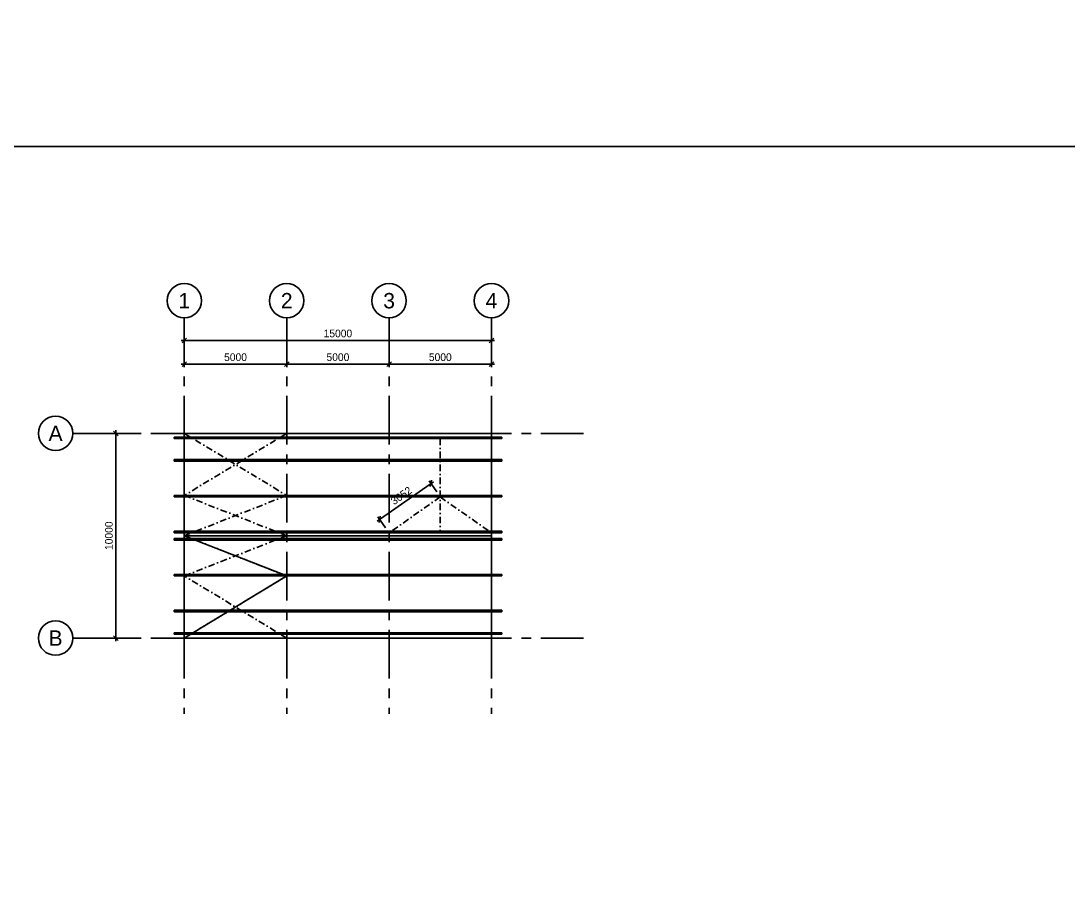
# Model space of a CAD drawing. Header units: millimetres. Extents: x 14826 to 891005, y -311366 to 56117.
# Drawn here: x 128045 to 179178, y -172164 to -130151 of the extents above; entities that cross this region are included whole.
import ezdxf
from ezdxf.enums import TextEntityAlignment as Align

# ---------------------------------------------------------------- set-up
doc = ezdxf.new("R2010")
doc.units = ezdxf.units.MM
doc.linetypes.add('CENTER', pattern=[50.8, 31.75, -6.35, 6.35, -6.35])
doc.linetypes.add('DASHDOT', pattern=[25.4, 12.7, -6.35, 0, -6.35])
for name, color, linetype in [('AUR-CENTRELINES', 6, 'DASHDOT'), ('AUR-DIMS', 7, 'Continuous'), ('AUR-GRID CIRC', 3, 'Continuous'), ('AUR-GRID TEXT', 2, 'Continuous'), ('AUR-GRIDS', 7, 'CENTER')]:
    doc.layers.add(name, color=color, linetype=linetype)
doc.styles.add('ArialN', font='ARIALN.TTF')
doc.dimstyles.new('1-150', dxfattribs={"dimscale": 150, "dimtxt": 2.5, "dimasz": 1.5, "dimexe": 1, "dimexo": 2, "dimgap": 1, "dimtad": 1, "dimdec": 0, "dimzin": 0, "dimdsep": 46, "dimtxsty": 'Standard', "dimblk": 'OBLIQUE', "dimcen": 0, "dimdle": 1, "dimclrd": 7, "dimclre": 7, "dimclrt": 3, "dimadec": 0, "dimazin": 0, "dimtfac": 1, "dimtdec": 0, "dimtix": 1, "dimtmove": 2, "dimatfit": 0, "dimfxl": 6.5, "dimfxlon": 1, "dimtolj": 1, "dimtzin": 0, "dimarcsym": 0})

# ---------------------------------------------------------------- blocks, each defined once
blk = doc.blocks.new('_Oblique')
at = {"color": 0, "linetype": 'ByBlock', "lineweight": -2}
blk.add_line((-0.5, -0.5), (0.5, 0.5), dxfattribs=at)
blk = doc.blocks.new('*D137')
at = {"layer": 'AUR-DIMS', "color": 7, "lineweight": -2, "ltscale": 75, "transparency": 16777216}
for p, q in [((141023, -146636), (141023, -147065)), ((135873, -146915), (141173, -146915)), ((136023, -146894), (136023, -147065))]:
    blk.add_line(p, q, dxfattribs=at)
at = {"layer": 'Defpoints', "color": 0, "ltscale": 75, "transparency": 16777216}
for p in [(136023, -146336, -4742), (141023, -146336), (141023, -146915)]:
    blk.add_point(p, dxfattribs=at)
at = {"layer": 'AUR-DIMS', "color": 7, "lineweight": -2, "ltscale": 75, "transparency": 16777216, "xscale": 225, "yscale": 225, "zscale": 225, "rotation": 180}
blk.add_blockref('_Oblique', (136023, -146915), dxfattribs=at)
at = {"layer": 'AUR-DIMS', "color": 7, "lineweight": -2, "ltscale": 75, "transparency": 16777216, "xscale": 225, "yscale": 225, "zscale": 225}
blk.add_blockref('_Oblique', (141023, -146915), dxfattribs=at)
at = {"layer": 'AUR-DIMS', "color": 3, "ltscale": 75, "transparency": 16777216, "insert": (138523, -146577), "char_height": 375, "attachment_point": 5}
blk.add_mtext('\\A1;5000', dxfattribs=at)
blk = doc.blocks.new('*D139')
at = {"layer": 'AUR-DIMS', "color": 7, "lineweight": -2, "ltscale": 75, "transparency": 16777216}
for p, q in [((146023, -146636), (146023, -147065)), ((140873, -146915), (146173, -146915)), ((141023, -146894), (141023, -147065))]:
    blk.add_line(p, q, dxfattribs=at)
at = {"layer": 'Defpoints', "color": 0, "ltscale": 75, "transparency": 16777216}
for p in [(141023, -146336, -4742), (146023, -146336), (146023, -146915)]:
    blk.add_point(p, dxfattribs=at)
at = {"layer": 'AUR-DIMS', "color": 7, "lineweight": -2, "ltscale": 75, "transparency": 16777216, "xscale": 225, "yscale": 225, "zscale": 225, "rotation": 180}
blk.add_blockref('_Oblique', (141023, -146915), dxfattribs=at)
at = {"layer": 'AUR-DIMS', "color": 7, "lineweight": -2, "ltscale": 75, "transparency": 16777216, "xscale": 225, "yscale": 225, "zscale": 225}
blk.add_blockref('_Oblique', (146023, -146915), dxfattribs=at)
at = {"layer": 'AUR-DIMS', "color": 3, "ltscale": 75, "transparency": 16777216, "insert": (143523, -146577), "char_height": 375, "attachment_point": 5}
blk.add_mtext('\\A1;5000', dxfattribs=at)
blk = doc.blocks.new('*D140')
at = {"layer": 'AUR-DIMS', "color": 7, "lineweight": -2, "ltscale": 75, "transparency": 16777216}
for p, q in [((151023, -146636), (151023, -147065)), ((145873, -146915), (151173, -146915)), ((146023, -146894), (146023, -147065))]:
    blk.add_line(p, q, dxfattribs=at)
at = {"layer": 'Defpoints', "color": 0, "ltscale": 75, "transparency": 16777216}
for p in [(146023, -146336, -4742), (151023, -146336), (151023, -146915)]:
    blk.add_point(p, dxfattribs=at)
at = {"layer": 'AUR-DIMS', "color": 7, "lineweight": -2, "ltscale": 75, "transparency": 16777216, "xscale": 225, "yscale": 225, "zscale": 225, "rotation": 180}
blk.add_blockref('_Oblique', (146023, -146915), dxfattribs=at)
at = {"layer": 'AUR-DIMS', "color": 7, "lineweight": -2, "ltscale": 75, "transparency": 16777216, "xscale": 225, "yscale": 225, "zscale": 225}
blk.add_blockref('_Oblique', (151023, -146915), dxfattribs=at)
at = {"layer": 'AUR-DIMS', "color": 3, "ltscale": 75, "transparency": 16777216, "insert": (148523, -146577), "char_height": 375, "attachment_point": 5}
blk.add_mtext('\\A1;5000', dxfattribs=at)
blk = doc.blocks.new('*D138')
at = {"layer": 'AUR-DIMS', "color": 7, "lineweight": -2, "ltscale": 75, "transparency": 16777216}
for p, q in [((136023, -144955), (136023, -145906)), ((151023, -144955), (151023, -145906)), ((135873, -145756), (151173, -145756))]:
    blk.add_line(p, q, dxfattribs=at)
at = {"layer": 'Defpoints', "color": 0, "ltscale": 75, "transparency": 16777216}
for p in [(136023, -144655), (151023, -144655), (151023, -145756)]:
    blk.add_point(p, dxfattribs=at)
at = {"layer": 'AUR-DIMS', "color": 7, "lineweight": -2, "ltscale": 75, "transparency": 16777216, "xscale": 225, "yscale": 225, "zscale": 225, "rotation": 180}
blk.add_blockref('_Oblique', (136023, -145756), dxfattribs=at)
at = {"layer": 'AUR-DIMS', "color": 7, "lineweight": -2, "ltscale": 75, "transparency": 16777216, "xscale": 225, "yscale": 225, "zscale": 225}
blk.add_blockref('_Oblique', (151023, -145756), dxfattribs=at)
at = {"layer": 'AUR-DIMS', "color": 3, "ltscale": 75, "transparency": 16777216, "insert": (143523, -145419), "char_height": 375, "attachment_point": 5}
blk.add_mtext('\\A1;15000', dxfattribs=at)
blk = doc.blocks.new('*D141')
at = {"layer": 'AUR-DIMS', "color": 7, "lineweight": -2, "ltscale": 75, "transparency": 16777216}
for p, q in [((133654, -150296), (132529, -150296)), ((132679, -150146), (132679, -160446)), ((133654, -160296), (132529, -160296))]:
    blk.add_line(p, q, dxfattribs=at)
at = {"layer": 'Defpoints', "color": 0, "ltscale": 75, "transparency": 16777216}
for p in [(134039, -150296), (132679, -160296), (134039, -160296)]:
    blk.add_point(p, dxfattribs=at)
at = {"layer": 'AUR-DIMS', "color": 7, "lineweight": -2, "ltscale": 75, "transparency": 16777216, "xscale": 225, "yscale": 225, "zscale": 225}
for p, rotation in [((132679, -150296), 90), ((132679, -160296), 270)]:
    blk.add_blockref('_Oblique', p, dxfattribs=dict(at, rotation=rotation))
at = {"layer": 'AUR-DIMS', "color": 3, "ltscale": 75, "transparency": 16777216, "insert": (132341, -155296), "char_height": 375, "attachment_point": 5, "rotation": 90}
blk.add_mtext('\\A1;10000', dxfattribs=at)
blk = doc.blocks.new('*D150')
at = {"layer": 'AUR-DIMS', "color": 7, "lineweight": -2, "ltscale": 75, "transparency": 16777216}
for p, q in [((145438, -154578), (148184, -152656)), ((148351, -153157), (147975, -152619)), ((145851, -154907), (145475, -154369))]:
    blk.add_line(p, q, dxfattribs=at)
at = {"layer": 'Defpoints', "color": 0, "ltscale": 75, "transparency": 16777216}
for p in [(148061, -152742), (148523, -153402), (146023, -155152)]:
    blk.add_point(p, dxfattribs=at)
at = {"layer": 'AUR-DIMS', "color": 7, "lineweight": -2, "ltscale": 75, "transparency": 16777216, "xscale": 225, "yscale": 225, "zscale": 225}
for p, rotation in [((148061, -152742), 34.99190042051289), ((145561, -154492), 214.9919004205129)]:
    blk.add_blockref('_Oblique', p, dxfattribs=dict(at, rotation=rotation))
at = {"layer": 'AUR-DIMS', "color": 3, "ltscale": 75, "transparency": 16777216, "insert": (146617, -153340), "char_height": 375, "attachment_point": 5, "rotation": 34.9919}
blk.add_mtext('\\A1;3052', dxfattribs=at)

msp = doc.modelspace()

# ---------------------------------------------------------------- linework, layer by layer
at = {"color": 1}
for p, q in [((135523.18428, -150480.42344), (151523.18428, -150480.42344)), ((135523.18428, -150480.42344), (135523.18428, -150554.30672)), ((135523.18428, -150554.30672), (151523.18428, -150554.30672)), ((151523.18428, -150480.42344), (151523.18428, -150554.30672)), ((135523.18428, -151580.13691), (151523.18428, -151580.13691)), ((135523.18428, -151580.13691), (135523.18428, -151651.96958)), ((135523.18428, -151651.96958), (151523.18428, -151651.96958)), ((151523.18428, -151580.13691), (151523.18428, -151651.96958)), ((135523.18428, -153330.42294), (151523.18428, -153330.42294)), ((135523.18428, -153330.42294), (135523.18428, -153402.33009)), ((151523.18428, -153330.42294), (151523.18428, -153402.33009)), ((135523.18428, -153402.33009), (151523.18428, -153402.33009)), ((135523.18428, -155078.43902), (151523.18428, -155078.43902)), ((135523.18428, -155078.43902), (135523.18428, -155152.3223)), ((135523.18428, -155152.3223), (151523.18428, -155152.3223)), ((135523.18428, -155512.96554), (135523.18428, -155439.08227)), ((135523.18428, -155439.08227), (151523.18428, -155439.08227)), ((151523.18428, -155078.43902), (151523.18428, -155152.3223)), ((151523.18428, -155512.96554), (151523.18428, -155439.08227)), ((135523.18428, -155512.96554), (151523.18428, -155512.96554)), ((135523.18428, -157260.98162), (135523.18428, -157189.07448)), ((135523.18428, -157189.07448), (151523.18428, -157189.07448)), ((135523.18428, -157260.98162), (151523.18428, -157260.98162)), ((151523.18428, -157260.98162), (151523.18428, -157189.07448)), ((135523.18428, -159011.26765), (135523.18428, -158939.43498)), ((135523.18428, -158939.43498), (151523.18428, -158939.43498)), ((135523.18428, -159011.26765), (151523.18428, -159011.26765)), ((151523.18428, -159011.26765), (151523.18428, -158939.43498)), ((135523.18428, -160110.98112), (135523.18428, -160037.09785)), ((135523.18428, -160037.09785), (151523.18428, -160037.09785)), ((151523.18428, -160110.98112), (151523.18428, -160037.09785)), ((135523.18428, -160110.98112), (151523.18428, -160110.98112))]:
    msp.add_line(p, q, dxfattribs=at)
at = {"color": 2}
msp.add_line((136023.18428, -155295.70228), (151023.18428, -155295.70228), dxfattribs=at)
at = {"color": 1}
for points in [[(239598.53327, -48744.0032), (26795.07721, -48744.0032), (26795.07721, -136284.53271), (239598.53327, -136284.53271)], [(239598.53327, -136284.53271), (26795.07721, -136284.53271), (26795.07721, -223825.06223), (239598.53327, -223825.06223)]]:
    msp.add_lwpolyline(points, close=True, dxfattribs=at)
msp.add_lwpolyline([(136023.18428, -160295.70228), (141023.18428, -157260.98162), (136023.18428, -155295.70228)], dxfattribs=at)
at = {"layer": 'AUR-CENTRELINES', "ltscale": 25}
for p, q in [((136023.18428, -150295.70228), (141023.18428, -153330.42294)), ((141023.18428, -150295.70228), (136023.18428, -153330.42294)), ((141023.18428, -153330.42294), (136023.18428, -155295.70228)), ((136023.18428, -153330.42294), (141023.18428, -155295.70228)), ((141023.18428, -157260.98162), (136023.18428, -155295.70228)), ((136023.18428, -157260.98162), (141023.18428, -155295.70228)), ((136023.18428, -160295.70228), (141023.18428, -157260.98162)), ((141023.18428, -160295.70228), (136023.18428, -157260.98162))]:
    msp.add_line(p, q, dxfattribs=at)
at = {"layer": 'AUR-CENTRELINES', "color": 2, "ltscale": 25}
for p, q in [((148523.18428, -150554.30672), (148523.18428, -155078.43902)), ((148523.18428, -153402.33009), (146023.18428, -155152.3223)), ((148523.18428, -153402.33009), (151023.18428, -155152.3223))]:
    msp.add_line(p, q, dxfattribs=at)
at = {"layer": 'AUR-GRID CIRC'}
for centre in [(136023.18428, -143814.92108, -4741.53384), (141023.18428, -143814.92108, -4741.53384), (146023.18428, -143814.92108, -4741.53384), (151023.18428, -143814.92108, -4741.53384), (129736.34727, -150295.70228, -4741.53384), (129736.34727, -160295.70228, -4741.53384)]:
    msp.add_circle(centre, 840, dxfattribs=at)
at = {"layer": 'AUR-GRIDS', "ltscale": 75}
for p, q in [((136023.18428, -144654.92108), (136023.18428, -163991.50259)), ((141023.18428, -144654.92108), (141023.18428, -163991.50259)), ((146023.18428, -144654.92108), (146023.18428, -163991.50259)), ((151023.18428, -144654.92108), (151023.18428, -163991.50259)), ((130576.34727, -150295.70228), (155520.07992, -150295.70228)), ((136023.18428, -160295.70228), (136023.18428, -150295.70228)), ((136023.18428, -150295.70228), (151023.18428, -150295.70228)), ((151023.18428, -150295.70228), (151023.18428, -160295.70228)), ((130576.34727, -160295.70228), (155520.07992, -160295.70228)), ((136023.18428, -160295.70228), (151023.18428, -160295.70228))]:
    msp.add_line(p, q, dxfattribs=at)

# ---------------------------------------------------------------- texts
at = {"layer": 'AUR-GRID TEXT', "color": 7, "style": 'ArialN', "width": 1.2}
for s, p in [('1', (136023.18428, -143814.92108, -4741.53384)), ('2', (141023.18428, -143814.92108, -4741.53384)), ('3', (146023.18428, -143814.92108, -4741.53384)), ('4', (151023.18428, -143814.92108, -4741.53384)), ('A', (129736.34727, -150295.70228, -4741.53384)), ('B', (129736.34727, -160295.70228, -4741.53384))]:
    msp.add_text(s, height=750, dxfattribs=at).set_placement(p, align=Align.MIDDLE_CENTER)

# ---------------------------------------------------------------- dimensions: what is measured, and where the dimension line sits
at = {"layer": 'AUR-DIMS', "ltscale": 75}
for base, p1, p2, picture, middle in [((151022.80597, -145756.11439, -4741.53384), (136023.18428, -144654.92108, -4741.53384), (151022.80597, -144654.921, -4741.53384), '*D138', (143522.99513, -145418.61439, -4741.53384)), ((141023.18428, -146914.69301), (136023.18428, -146336.1776, -4741.53384), (141023.18428, -146336.1776), '*D137', (138523.18428, -146577.19301)), ((146023.18428, -146914.69301), (141023.18428, -146336.1776, -4741.53384), (146023.18428, -146336.1776), '*D139', (143523.18428, -146577.19301)), ((151023.18428, -146914.69301), (146023.18428, -146336.1776, -4741.53384), (151023.18428, -146336.1776), '*D140', (148523.18428, -146577.19301))]:
    dim = msp.add_linear_dim(base=base, p1=p1, p2=p2, dimstyle='1-150', dxfattribs=at)
    dim.commit()
    dim.dimension.update_dxf_attribs({"geometry": picture, "text_midpoint": middle})
dim = msp.add_linear_dim(base=(132678.75695, -160295.70228), p1=(134039.25776, -150295.70228), p2=(134039.25776, -160295.70228), angle=90, dimstyle='1-150', dxfattribs=at)
dim.commit()
dim.dimension.update_dxf_attribs({"geometry": '*D141', "text_midpoint": (132341.25695, -155295.70228)})
dim = msp.add_aligned_dim(p1=(146023.18428, -155152.3223), p2=(148523.18428, -153402.33009), distance=806.18721, dimstyle='1-150', dxfattribs=at)
dim.commit()
dim.dimension.update_dxf_attribs({"geometry": '*D150', "text_midpoint": (146617.32469, -153340.37975)})

doc.saveas('drawing.dxf')
